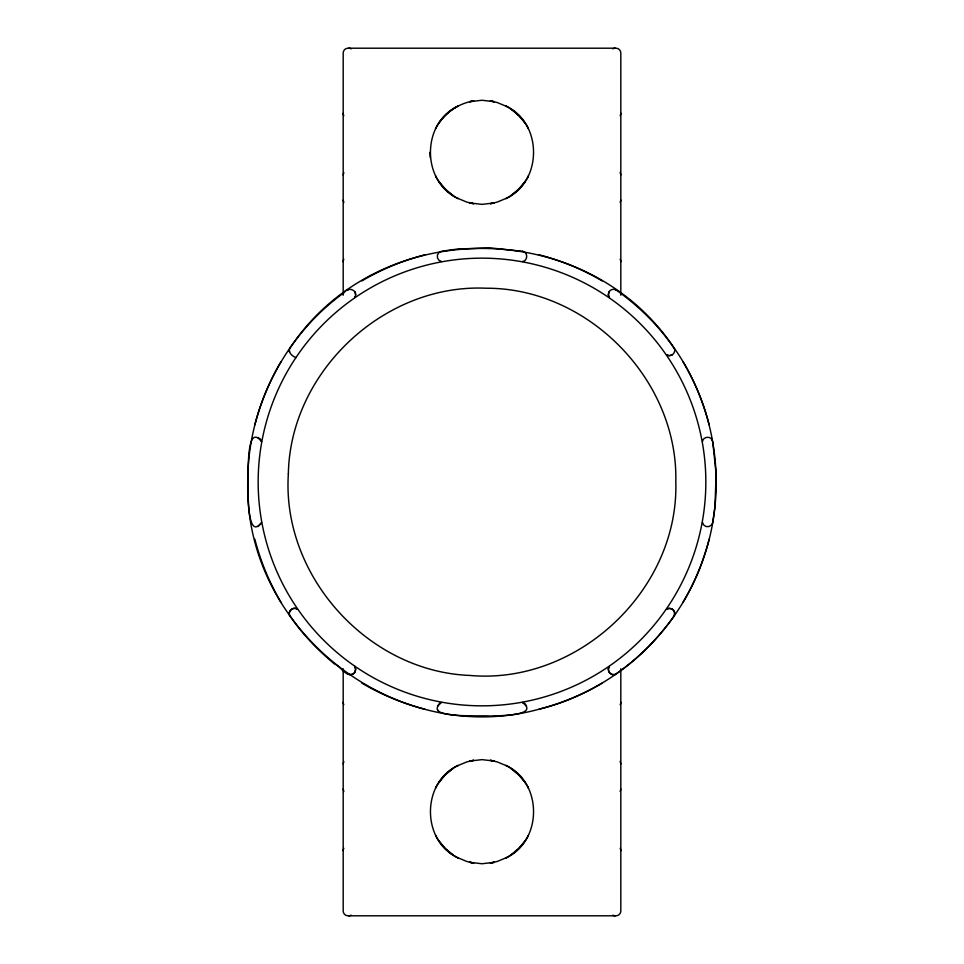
<?xml version="1.0" encoding="UTF-8"?>
<svg xmlns="http://www.w3.org/2000/svg" width="964" height="964" viewBox="0 0 964 964"><rect width="100%" height="100%" fill="white"/><g stroke="black" fill="none" stroke-linecap="round" stroke-linejoin="round"><path stroke-width="1.45" d="M436.15 176.966L435.571 175.978C440.608 185.582 448.525 193.523 458.105 198.608C421.244 181.63 421.244 122.994 458.105 106.016C448.525 111.101 440.608 119.042 435.571 128.646L436.15 127.658M343.184 175.002L343.835 172.58M343.184 764.006L343.835 761.572M620.816 199.994L620.165 202.428M620.816 788.998L620.165 791.42M289.586 348.727C377.442 215.068 584.979 215.358 673.764 347.462C715.975 406.965 727.7 486.483 704.383 555.613C680.162 630.54 615.707 690.477 539.189 709.167C396.132 748.703 244.037 630.781 247.748 482C247.374 408.218 284.344 335.52 344.305 292.49C348.028 285.718 359.126 290.887 354.692 297.514L355.162 296.731M615.273 674.414C638.132 658.99 657.749 638.951 673.764 616.538C674.981 614.743 675.017 612.285 673.74 610.513C672.173 608.224 668.715 607.657 666.486 609.308L669.136 608.356L672.45 609.248M674.523 614.912L674.463 611.971L672.932 609.622M441.572 702.467C419.75 719.771 486.121 714.782 490.134 716.107C494.653 715.601 541.19 716.421 522.428 702.467L524.994 703.684L526.537 706.046M257.954 437.463L260.316 439.006L261.533 441.572C244.229 419.75 249.218 486.121 247.893 490.134C248.399 494.665 247.579 541.19 261.533 522.428M702.467 441.572C703.009 436.873 709.986 435.632 712.119 439.849M254.833 424.811C260.545 402.711 269.342 381.467 280.934 361.813M709.167 539.189C703.455 561.289 694.658 582.533 683.066 602.187M437.463 706.046L439.825 703.093M261.304 523.319L257.942 526.537M290.236 347.462C287.139 351.86 292.152 356.138 295.888 357.644M527.85 176.966L528.429 175.978C523.392 185.582 515.475 193.523 505.895 198.608C542.756 181.63 542.756 122.994 505.895 106.016C515.475 111.101 523.392 119.042 528.429 128.646L527.85 127.658M436.15 787.034L435.571 788.022C440.608 778.418 448.525 770.477 458.105 765.392C421.244 782.37 421.244 841.006 458.105 857.984C448.525 852.899 440.608 844.958 435.571 835.354L436.15 836.342M527.85 836.342L528.429 835.354C523.392 844.958 515.475 852.899 505.895 857.984C542.756 841.006 542.756 782.37 505.895 765.392C515.475 770.477 523.392 778.418 528.429 788.022L527.85 787.034M673.764 616.538L674.414 615.273M354.776 672.39L355.644 669.173L354.692 666.486C356.475 668.871 355.656 672.631 353.017 674.029C345.546 677.234 340.581 666.064 334.484 663.967C317.445 649.844 301.925 633.673 289.586 615.273M674.414 348.727C658.99 325.868 638.951 306.251 616.538 290.236C614.743 289.007 612.285 288.983 610.513 290.26C608.272 291.791 607.669 295.129 609.212 297.37M609.248 291.55L608.356 294.827L609.308 297.514M438.765 123.308C446.706 111.438 459.647 103.232 473.722 100.883L469.649 101.702L482 100.256L494.351 101.702L490.278 100.883L497.255 102.546L506.678 106.474M525.235 181.316L518.825 189.101L511.028 195.523M438.765 782.684L445.175 774.887L452.972 768.477M525.235 840.692L518.825 848.477L511.028 854.899M354.366 672.932L351.993 674.475L349.089 674.523M666.63 354.788C671.089 358.102 677.21 351.872 673.764 347.462M672.39 354.776L669.173 355.644L666.486 354.692M361.813 280.934C381.467 269.342 402.711 260.545 424.811 254.833M602.187 683.066C582.533 694.658 561.289 703.455 539.189 709.167M347.462 290.236L348.727 289.586M506.678 198.15L497.255 202.078L490.278 203.741L494.351 202.922L482 204.368L469.649 202.922L473.722 203.741L466.745 202.078L457.322 198.15M457.322 765.85L466.745 761.922L473.722 760.259L469.649 761.078L482 759.632L494.351 761.078L490.278 760.259L497.255 761.922L506.678 765.85M506.678 857.526L497.255 861.455L490.278 863.117L494.351 862.298L482 863.744L469.649 862.298L473.722 863.117L466.745 861.455L457.322 857.526M609.248 672.45L608.356 669.136L609.32 666.473C605.778 670.896 612.032 677.27 616.538 673.764M522.874 251.363L490.134 247.893L457.647 249.013L441.536 251.267L439.078 252.411L437.427 254.978L437.463 257.942L438.994 260.304L441.572 261.533M522.428 261.533C528.055 260.895 528.127 251.966 522.464 251.267M614.851 674.547L611.971 674.463L609.622 672.932M539.189 254.833C561.289 260.545 582.533 269.342 602.187 280.934M424.811 709.167C402.711 703.455 381.467 694.658 361.813 683.066M615.273 289.586L616.538 290.236M347.462 673.764L348.727 674.414M511.028 109.101L518.825 115.523L525.235 123.308M452.972 195.523L445.175 189.101L438.765 181.316M511.028 768.477L518.825 774.899L525.235 782.684M452.972 854.899L445.175 848.477L438.765 840.692M515.089 112.125L518.825 115.523M515.089 771.501L518.825 774.899M437.825 710.034L438.403 710.89M354.752 291.55L355.644 294.827M683.066 361.813C694.658 381.467 703.455 402.711 709.167 424.811M280.934 602.187C269.342 582.533 260.545 561.289 254.833 539.189M289.453 614.851C288.043 610.369 293.851 606.38 297.527 609.32C293.092 605.754 286.718 612.032 290.236 616.538M620.165 172.411L620.816 175.002M620.165 761.415L620.816 764.006M343.835 202.585L343.184 199.994M343.835 791.589L343.184 788.998M702.467 522.428L703.696 525.006L706.058 526.537L709.022 526.573L711.589 524.922L712.733 522.464L714.987 506.353L716.107 473.866L712.733 441.536M289.321 350.98L289.525 351.993M429.944 152.312L430.197 157.481M620.816 295.213L620.816 53.056A4.856 4.856 0 0 0 615.96 48.2L348.04 48.2A4.856 4.856 0 0 0 343.184 53.056L343.184 295.213M620.816 668.787L620.816 910.944A4.856 4.856 0 0 1 615.96 915.8L348.04 915.8A4.856 4.856 0 0 1 343.184 910.944L343.184 668.787M620.816 702.238A4.856 4.856 0 0 1 620.165 704.66M620.165 848.332A4.856 4.856 0 0 1 620.816 850.766M620.165 259.34A4.856 4.856 0 0 1 620.816 261.762M620.816 113.234A4.856 4.856 0 0 1 620.165 115.668M343.835 115.668A4.856 4.856 0 0 1 343.184 113.234M348.739 48.2A4.856 4.856 0 0 1 351.161 48.851M612.839 48.851A4.856 4.856 0 0 1 615.261 48.2M343.184 261.762A4.856 4.856 0 0 1 343.835 259.34M343.835 704.66A4.856 4.856 0 0 1 343.184 702.238M343.184 850.766A4.856 4.856 0 0 1 343.835 848.332M351.161 915.149A4.856 4.856 0 0 1 348.739 915.8M615.261 915.8A4.856 4.856 0 0 1 612.839 915.149M288.357 473.902C281.596 575.797 367.802 671.522 469.854 675.439C577.436 685.115 678.897 590.161 675.812 482C678.307 379.912 588.173 287.875 486.049 288.224C384.034 283.597 290.128 371.791 288.357 473.902M711.938 439.656L711.589 439.09L712.288 440.753L711.938 439.656M355.029 666.341A223.841 223.841 0 0 0 705.13 499.786A223.841 223.841 0 0 0 385.829 279.873A223.841 223.841 0 0 0 355.029 666.341"/></g></svg>
